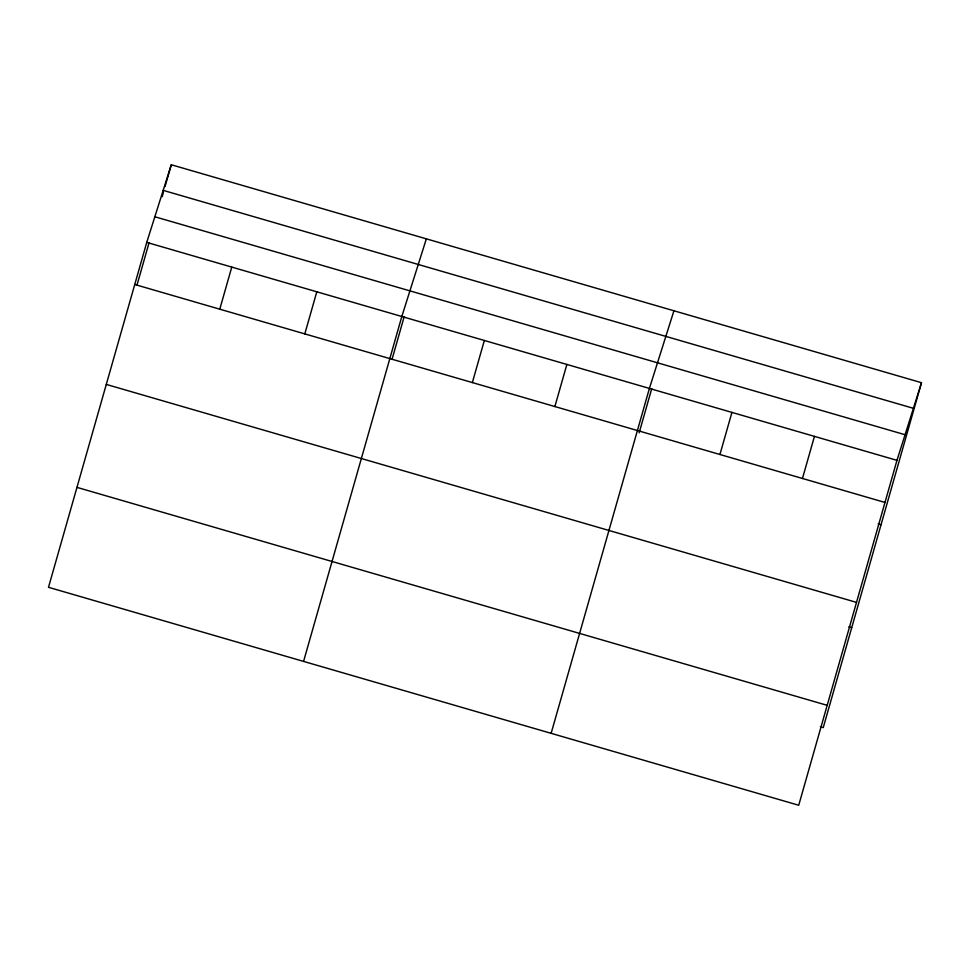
<?xml version="1.0" encoding="UTF-8"?>
<svg xmlns="http://www.w3.org/2000/svg" width="970" height="970" viewBox="0 0 970 970"><rect width="100%" height="100%" fill="white"/><g stroke="black" fill="none" stroke-linecap="round" stroke-linejoin="round"><path stroke-width="1.45" d="M146.749 242.391L48.5 587.299L798.722 805.258L896.971 460.35L921.5 382.701L171.278 164.742L146.749 242.391L896.971 460.35M136.915 285.362L149.125 242.536M162.184 196.68L163.421 192.327M165.07 186.519L171.278 164.742M219.778 309.188L231.769 267.089M304.81 333.898L316.802 291.788M303.574 661.407L401.822 316.499L426.351 238.85M392.001 359.47L404.199 316.644M472.354 382.568L484.345 340.47M554.876 406.551L566.868 364.441M551.142 733.332L649.403 388.424L673.932 310.776M639.157 432.814L651.767 388.57M719.934 454.506L731.926 412.395M802.457 478.477L814.448 436.379M921.5 382.701L823.251 727.609L820.353 726.772M163.19 190.362L913.4 408.321M154.848 216.759L905.071 434.73M134.757 284.489L884.979 502.448M878.141 523.897L881.039 524.734M106.288 384.411L856.51 602.382M848.823 626.85L851.708 627.687M76.969 487.376L827.18 705.336"/></g></svg>
